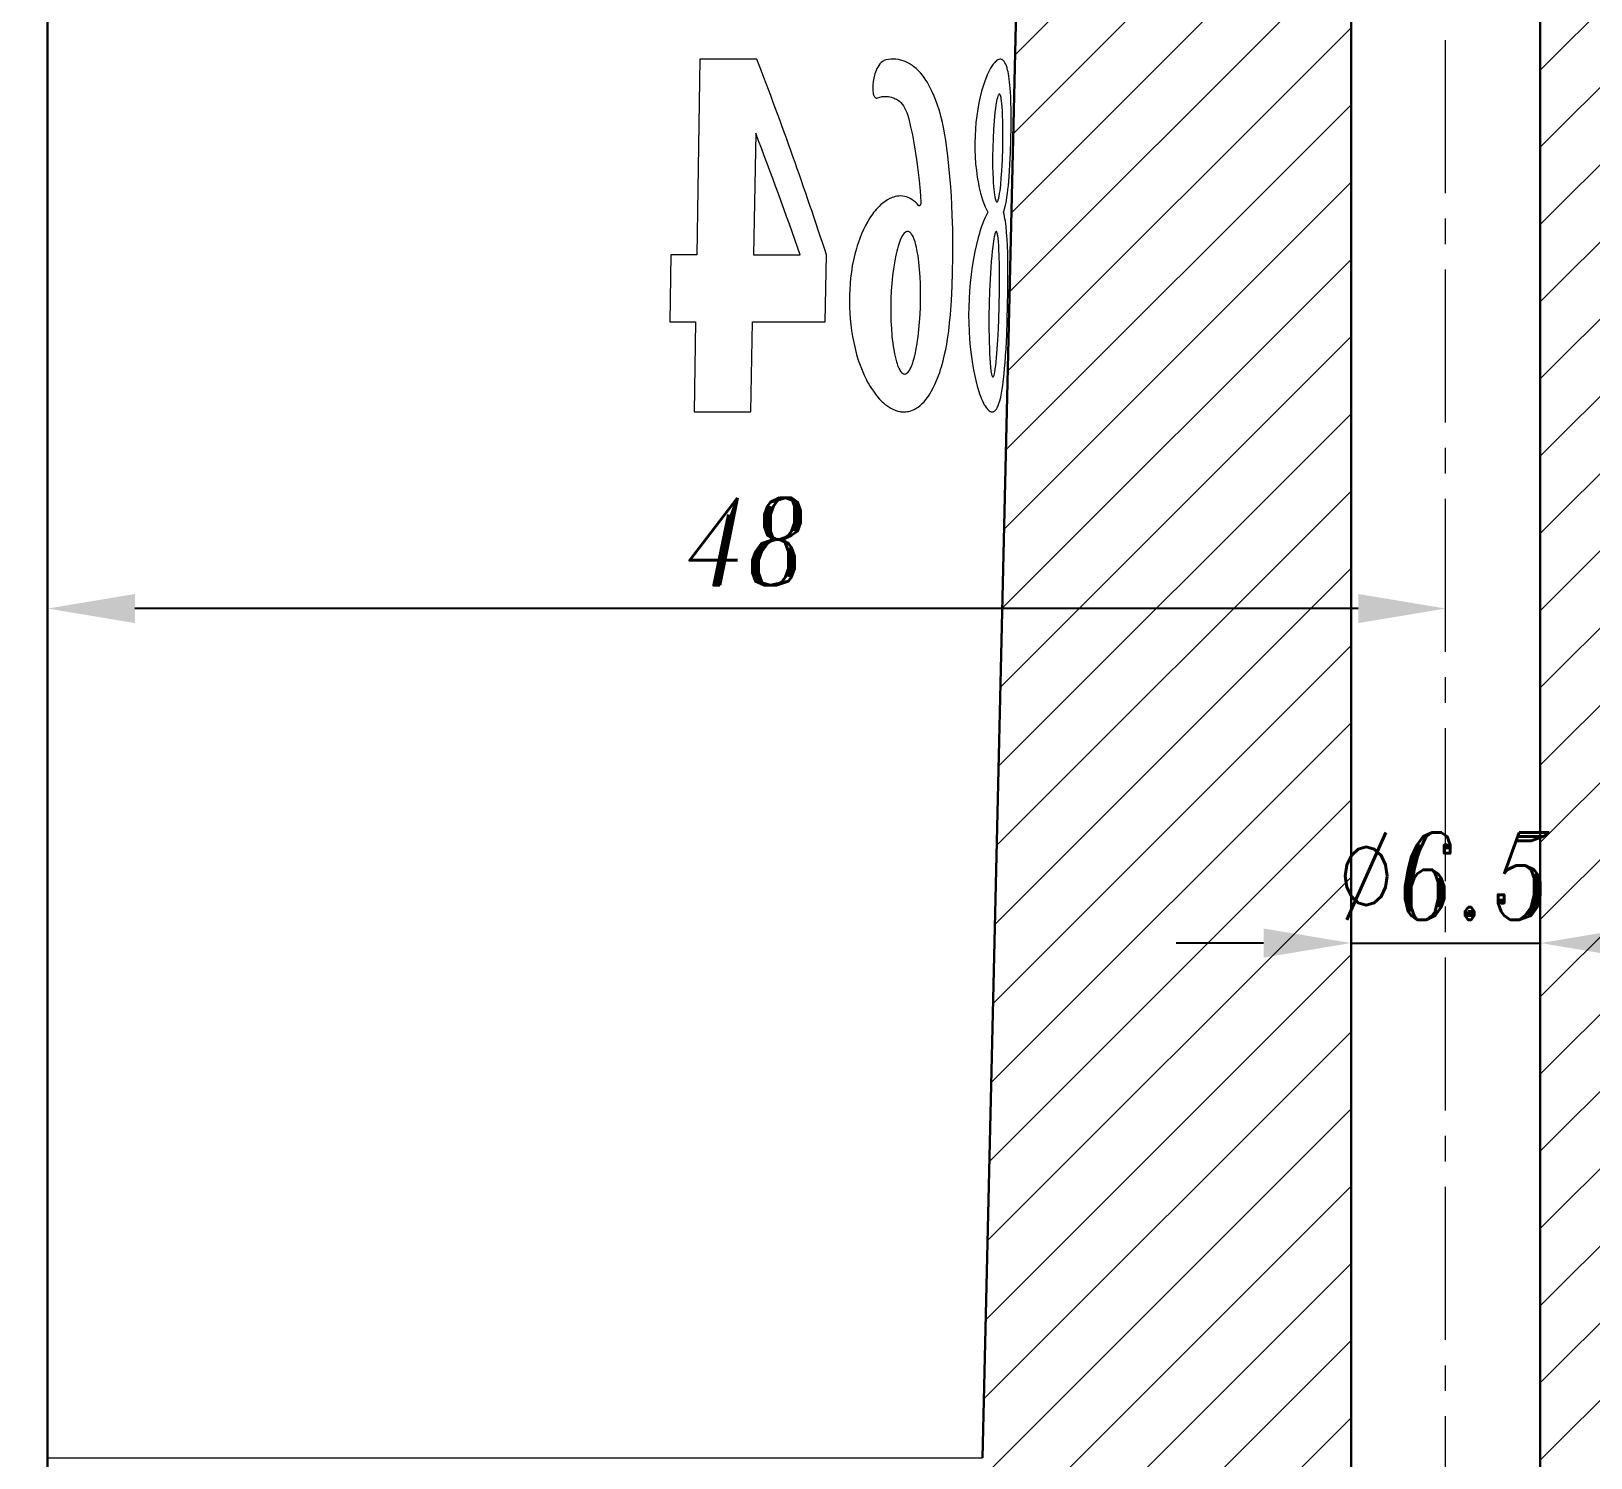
# Model space of a CAD drawing. Extents: x -234 to 858, y -95 to 532.
# Drawn here: x 79.2 to 132.7, y 78 to 127 of the extents above; entities that cross this region are included whole.
import ezdxf

# ---------------------------------------------------------------- set-up
doc = ezdxf.new("R2010")
doc.units = 0
doc.header["$LTSCALE"] = 7
doc.header["$MEASUREMENT"] = 0
doc.linetypes.add('CENTER2', pattern=[1.125, 0.75, -0.125, 0.125, -0.125])
doc.layers.get('0').update_dxf_attribs({"linetype": 'CONTINUOUS', "lineweight": 15})
for name, color, linetype, lineweight in [('1', 1, 'CENTER2', 15), ('3', 3, 'CONTINUOUS', 30), ('8', 250, 'CONTINUOUS', 15)]:
    doc.layers.add(name, color=color, linetype=linetype, lineweight=lineweight)
doc.styles.add('ITALICT', font='ITALICT.shx', dxfattribs={"width": 0.8, "height": 3})
doc.dimstyles.get("Standard").update_dxf_attribs({"dimtxt": 3, "dimasz": 3, "dimexe": 0.5, "dimexo": 0.5, "dimgap": 0.8, "dimtad": 1, "dimdsep": 46, "dimtxsty": 'ITALICT', "dimcen": 0.09, "dimazin": 2, "dimtfac": 1, "dimtmove": 0, "dimatfit": 3, "dimfxl": 1, "dimtolj": 1, "dimtzin": 0, "dimarcsym": 0})

# ---------------------------------------------------------------- blocks, each defined once
blk = doc.blocks.new('*D26')
at = {"color": 0, "lineweight": -2, "transparency": 16777216}
for p, q in [((121.476, 95.699), (118.476, 95.699)), ((124.476, 95.699), (130.976, 95.699)), ((133.976, 95.699), (136.976, 95.699))]:
    blk.add_line(p, q, dxfattribs=at)
at = {"color": 0, "transparency": 16777216}
for points in [[(121.476, 96.199), (121.476, 95.199), (124.476, 95.699)], [(133.976, 96.199), (133.976, 95.199), (130.976, 95.699)]]:
    blk.add_solid(points, dxfattribs=at)
at = {"color": 0, "transparency": 16777216, "insert": (127.726, 97.999), "char_height": 3, "attachment_point": 5, "style": 'ITALICT'}
blk.add_mtext('\\A1;%%c6.5', dxfattribs=at)
blk = doc.blocks.new('*D27')
at = {"color": 0, "lineweight": -2, "transparency": 16777216}
for p, q in [((79.226, 291.825), (50.638, 291.825)), ((51.138, 288.825), (51.138, 52.525)), ((79.226, 49.525), (50.638, 49.525))]:
    blk.add_line(p, q, dxfattribs=at)
at = {"color": 0, "transparency": 16777216}
for points in [[(50.638, 288.825), (51.638, 288.825), (51.138, 291.825)], [(50.638, 52.525), (51.638, 52.525), (51.138, 49.525)]]:
    blk.add_solid(points, dxfattribs=at)
at = {"color": 0, "transparency": 16777216, "insert": (48.838, 170.675), "char_height": 3, "attachment_point": 5, "rotation": 90, "style": 'ITALICT'}
blk.add_mtext('\\A1;242.3{}{\\H0.71x;\\C3;%%p0.05}', dxfattribs=at)
blk = doc.blocks.new('*D41')
at = {"color": 0, "lineweight": -2, "transparency": 16777216}
for p, q in [((79.226, 291.825), (41.031, 291.825)), ((41.531, 288.825), (41.531, 22.075)), ((79.226, 19.075), (41.031, 19.075))]:
    blk.add_line(p, q, dxfattribs=at)
at = {"color": 0, "transparency": 16777216}
for points in [[(41.031, 288.825), (42.031, 288.825), (41.531, 291.825)], [(41.031, 22.075), (42.031, 22.075), (41.531, 19.075)]]:
    blk.add_solid(points, dxfattribs=at)
at = {"color": 0, "transparency": 16777216, "insert": (38.246, 155.45), "char_height": 3, "attachment_point": 5, "rotation": 90, "style": 'ITALICT'}
blk.add_mtext('\\A1;272.75{}{\\H0.71x;\\C3;\\S+0.08^ -0.07;}', dxfattribs=at)
blk = doc.blocks.new('*D49')
at = {"color": 0, "lineweight": -2, "transparency": 16777216}
blk.add_line((124.726, 107.184), (82.726, 107.184), dxfattribs=at)
at = {"color": 0, "transparency": 16777216}
for points in [[(82.726, 107.684), (82.726, 106.684), (79.726, 107.184)], [(124.726, 107.684), (124.726, 106.684), (127.726, 107.184)]]:
    blk.add_solid(points, dxfattribs=at)
at = {"color": 0, "transparency": 16777216, "insert": (103.726, 109.484), "char_height": 3, "attachment_point": 5, "style": 'ITALICT'}
blk.add_mtext('\\A1;48', dxfattribs=at)
blk = doc.blocks.new('*D95')
at = {"color": 0, "linetype": 'ByBlock', "lineweight": -2, "transparency": 16777216}
blk.add_arc((127.726, 191.507), 83.174, 92.0667, 98.9333, dxfattribs=at)
at = {"color": 0, "transparency": 16777216}
for points in [[(124.717, 275.127), (124.735, 274.127), (127.726, 274.681)], [(114.897, 273.179), (114.724, 274.164), (111.855, 273.153)]]:
    blk.add_solid(points, dxfattribs=at)
at = {"color": 0, "transparency": 16777216, "insert": (119.534, 276.587), "char_height": 3, "attachment_point": 5, "rotation": 5.5, "style": 'ITALICT'}
blk.add_mtext('\\A1;11°', dxfattribs=at)

msp = doc.modelspace()

# ---------------------------------------------------------------- hatches: boundary and pattern name
at = {"layer": '8'}
h = msp.add_hatch(dxfattribs=at)
h.set_pattern_fill('ANSI31', color=256, scale=15)
h.paths.add_polyline_path([(144.7259, 133.1253), (135.8759, 133.1253), (135.8759, 133.8753), (134.8759, 133.8753), (132.9995, 137.1253), (134.8759, 140.3753), (135.8759, 140.3753), (135.8759, 141.1253), (144.7259, 141.1253), (144.7259, 217.3074), (144.6759, 291.8253), (131.7259, 291.8253), (131.7259, 283.8253), (130.9759, 283.8253), (130.9759, 27.0753), (131.7259, 27.0753), (131.7259, 19.0753), (144.7259, 19.0753)])
h.paths.add_polyline_path([(149.8759, 133.1253), (144.7259, 133.1253), (144.7259, 19.0753), (146.8759, 19.0753, 0.4142136), (149.8759, 22.0753)])
h.paths.add_polyline_path([(155.7259, 197.0753), (144.7259, 208.0753), (144.7259, 141.1253), (149.8759, 141.1253), (149.8759, 146.7253), (155.7259, 146.7253)])
h.paths.add_polyline_path([(149.8759, 141.1253), (144.7259, 141.1253), (144.7259, 140.3753), (149.8759, 140.3753)])
h.paths.add_polyline_path([(144.7259, 141.1253), (135.8759, 141.1253), (135.8759, 140.3753), (144.7259, 140.3753)], flags=17)
h.paths.add_polyline_path([(144.7259, 133.8753), (135.8759, 133.8753), (135.8759, 133.1253), (144.7259, 133.1253)], flags=17)
h.paths.add_polyline_path([(149.8759, 133.8753), (144.7259, 133.8753), (144.7259, 133.1253), (149.8759, 133.1253)])
h.paths.add_polyline_path([(123.7259, 27.0753), (124.4759, 27.0753), (124.4759, 31.6199), (117.2629, 28.9945, 0.3152988), (116.2759, 27.585), (116.2759, 21.2755, 0.3152988), (116.9339, 20.3358), (120.3971, 19.0753), (123.7259, 19.0753)])
h.paths.add_polyline_path([(124.4759, 27.0753), (123.7259, 27.0753), (123.7259, 19.0753), (124.4759, 19.0753)])
h.paths.add_polyline_path([(131.7259, 27.0753), (130.9759, 27.0753), (130.9759, 19.0753), (131.7259, 19.0753)], flags=17)
h.paths.add_polyline_path([(131.7259, 291.8253), (130.9759, 291.8253), (130.9759, 283.8253), (131.7259, 283.8253)], flags=17)
h.paths.add_polyline_path([(131.2216, 169.8987), (141.6359, 169.8987), (141.6359, 174.3987), (131.2216, 174.3987)], flags=24)
h.paths.add_polyline_path([(140.2973, 124.9348), (145.4545, 124.9348), (145.4545, 129.4348), (140.2973, 129.4348)], flags=9)
h.paths.add_polyline_path([(140.7779, 117.8824), (146.0493, 117.8824), (146.0493, 122.3824), (140.7779, 122.3824)], flags=9)
h.paths.add_polyline_path([(123.033, 95.7492), (132.4187, 95.7492), (132.4187, 100.2492), (123.033, 100.2492)], flags=9)
h.paths.add_polyline_path([(134.7748, 30.6894), (136.0474, 23.4721), (140.479, 24.2536), (139.2065, 31.4708)], flags=24)
h = msp.add_hatch(dxfattribs=at)
h.set_pattern_fill('ANSI31', color=256, scale=15)
h.paths.add_polyline_path([(124.4759, 191.1936), (123.7914, 194.7149), (113.9768, 192.4788, -0.0370849), (114.2259, 189.1253), (114.2259, 181.5674), (111.8259, 78.0253, 0.0761736), (112.2152, 75.0211), (113.4418, 70.7703, -0.0703488), (114.2259, 65.2253), (114.2259, 59.4253, -0.0721145), (113.1994, 52.3453, -0.466582), (114.774, 48.0253), (120.9227, 44.4753), (124.4759, 44.4753)])
h.paths.add_polyline_path([(123.033, 95.7492), (132.4187, 95.7492), (132.4187, 100.2492), (123.033, 100.2492)], flags=9)

# ---------------------------------------------------------------- linework, layer by layer
at = {"layer": '1'}
msp.add_line((127.7259, 19.0753), (127.7259, 291.8253), dxfattribs=at)
at = {"layer": '3'}
for p, q in [((79.7259, 291.8253), (79.7259, 19.0753)), ((130.9759, 19.0753), (130.9759, 291.8253)), ((124.4759, 44.4753), (124.4759, 191.1936)), ((111.8259, 78.0253), (114.2245, 181.5094))]:
    msp.add_line(p, q, dxfattribs=at)
at = {"layer": '8', "ltscale": 0.16784}
msp.add_line((102.1155, 126.0459), (102.0106, 119.3331), dxfattribs=at)
at = {"layer": '8', "ltscale": 0.049119}
msp.add_line((104.0802, 126.0459), (102.1155, 126.0459), dxfattribs=at)
at = {"layer": '8', "ltscale": 0.104349}
msp.add_line((104.037, 123.5065), (103.9661, 119.3331), dxfattribs=at)
at = {"layer": '8', "ltscale": 0.057491}
msp.add_line((101.1243, 119.3331), (101.0898, 117.0337), dxfattribs=at)
at = {"layer": '8', "ltscale": 0.022157}
msp.add_line((102.0106, 119.3331), (101.1243, 119.3331), dxfattribs=at)
at = {"layer": '8', "ltscale": 0.039902}
msp.add_line((103.9661, 119.3331), (105.5622, 119.3331), dxfattribs=at)
at = {"layer": '8', "ltscale": 0.057495}
msp.add_line((106.4215, 117.0337), (106.4646, 119.3331), dxfattribs=at)
at = {"layer": '8', "ltscale": 0.022121}
msp.add_line((101.0898, 117.0337), (101.9746, 117.0337), dxfattribs=at)
at = {"layer": '8', "ltscale": 0.077489}
msp.add_line((101.9746, 117.0337), (101.9262, 113.9346), dxfattribs=at)
at = {"layer": '8', "ltscale": 0.07749}
msp.add_line((103.8743, 113.9346), (103.927, 117.0337), dxfattribs=at)
at = {"layer": '8', "ltscale": 0.062363}
msp.add_line((103.927, 117.0337), (106.4215, 117.0337), dxfattribs=at)
at = {"layer": '8', "ltscale": 0.048703}
msp.add_line((101.9262, 113.9346), (103.8743, 113.9346), dxfattribs=at)
at = {"layer": '8'}
msp.add_line((79.7259, 78.0253), (111.8259, 78.0253), dxfattribs=at)
for points in [[(108.5045, 126.0204), (108.4699, 126.0106), (108.4355, 125.9957), (108.4124, 125.9827), (108.3897, 125.9675), (108.3457, 125.9308), (108.3039, 125.8862), (108.2647, 125.8346), (108.2285, 125.7769), (108.1987, 125.7204), (108.1716, 125.6601), (108.1472, 125.5964), (108.1308, 125.5468), (108.1161, 125.4957), (108.0915, 125.39), (108.0737, 125.2808), (108.0628, 125.1695), (108.0587, 125.0573), (108.0615, 124.9454)], [(110.5914, 123.07), (110.5637, 123.263), (110.5325, 123.4531), (110.4978, 123.6399), (110.4495, 123.8671), (110.3953, 124.0879), (110.366, 124.1957), (110.3352, 124.3016), (110.2827, 124.4669), (110.2262, 124.6266), (110.1656, 124.7802), (110.101, 124.9274), (110.0322, 125.0675), (109.9594, 125.2001), (109.9214, 125.2635), (109.8823, 125.3248), (109.8219, 125.4127), (109.7592, 125.4956), (109.6942, 125.5733), (109.627, 125.6458), (109.546, 125.7231), (109.5036, 125.7596), (109.4605, 125.794), (109.4184, 125.8251), (109.3756, 125.8542), (109.309, 125.895), (109.241, 125.931), (109.1718, 125.9622), (109.1013, 125.9885), (109.0194, 126.0126), (108.936, 126.0301), (108.8516, 126.0412), (108.766, 126.0458), (108.6795, 126.0438), (108.5923, 126.0353), (108.5045, 126.0204)], [(112.5468, 120.7903), (112.5652, 120.8453), (112.5826, 120.9048), (112.6151, 121.0367), (112.6444, 121.1848), (112.6642, 121.3056), (112.6825, 121.4342), (112.6991, 121.5705), (112.7143, 121.7134), (112.7405, 122.0163), (112.7542, 122.2144), (112.7661, 122.419), (112.7852, 122.8432), (112.7983, 123.2784), (112.8053, 123.7127), (112.8058, 124.1352), (112.8032, 124.3438), (112.7984, 124.5459), (112.7914, 124.7372), (112.7819, 124.9199), (112.7648, 125.1493), (112.7537, 125.2609), (112.7411, 125.3664), (112.728, 125.4575), (112.7135, 125.543), (112.7005, 125.609), (112.6864, 125.6707), (112.6661, 125.7464), (112.6439, 125.814), (112.6198, 125.8734), (112.5938, 125.9243), (112.566, 125.9665), (112.5363, 125.9998), (112.5082, 126.0222), (112.4787, 126.0372), (112.4479, 126.0448), (112.4159, 126.0451), (112.3827, 126.0379), (112.3525, 126.0254), (112.3217, 126.0072), (112.2901, 125.9833), (112.2661, 125.9617), (112.2419, 125.937), (112.1928, 125.8782), (112.1431, 125.8075), (112.1016, 125.7397), (112.0602, 125.6642), (112.0191, 125.5811), (111.9887, 125.514), (111.9586, 125.4431), (111.9001, 125.2901), (111.8444, 125.1232), (111.7921, 124.9437), (111.7427, 124.7482), (111.6982, 124.5422), (111.6592, 124.3275), (111.6262, 124.1054), (111.5996, 123.8776), (111.5798, 123.6455), (111.5669, 123.4108), (111.5612, 123.1751), (111.5626, 122.94), (111.5717, 122.6959), (111.5885, 122.4562), (111.6127, 122.2227), (111.6438, 121.9973), (111.6813, 121.7818), (111.7023, 121.6783), (111.7247, 121.5779), (111.7565, 121.4493), (111.7903, 121.3272), (111.826, 121.2119), (111.868, 121.091), (111.9117, 120.9801), (111.9567, 120.8797), (112.0026, 120.7903)], [(108.0615, 124.9454), (108.0657, 124.9026), (108.0737, 124.8609), (108.0853, 124.8219), (108.0941, 124.7998), (108.1041, 124.7795), (108.1195, 124.7556), (108.137, 124.736), (108.1563, 124.7214), (108.1787, 124.7119), (108.2017, 124.7096), (108.2242, 124.7147)], [(108.2242, 124.7147), (108.3019, 124.7411), (108.3408, 124.7512), (108.3797, 124.7593), (108.4314, 124.7667), (108.483, 124.7703), (108.5343, 124.7701), (108.5916, 124.7654), (108.6482, 124.7558), (108.7042, 124.7415), (108.7593, 124.7224), (108.795, 124.7074), (108.8303, 124.6903), (108.8661, 124.6707), (108.9013, 124.649), (108.9693, 124.6003)], [(112.4036, 124.8462), (112.3963, 124.8446), (112.3889, 124.8397), (112.3799, 124.8296), (112.3709, 124.8149), (112.3618, 124.7958), (112.3527, 124.7726), (112.3349, 124.7146), (112.3218, 124.6621), (112.3092, 124.6029), (112.2854, 124.468), (112.2684, 124.3507), (112.2527, 124.225), (112.2374, 124.0822), (112.2237, 123.9333), (112.2017, 123.6338), (112.1856, 123.3235), (112.1753, 123.0077), (112.171, 122.7018), (112.1723, 122.3984), (112.1796, 122.103), (112.1861, 121.9498), (112.1946, 121.803), (112.2033, 121.6839), (112.2135, 121.5719), (112.2243, 121.4759), (112.2364, 121.3884), (112.2474, 121.3238), (112.2592, 121.2675), (112.2696, 121.2282), (112.2804, 121.196), (112.2892, 121.1761), (112.2982, 121.1612), (112.3086, 121.1507), (112.3192, 121.1472)], [(112.3192, 121.1472), (112.3264, 121.1488), (112.3336, 121.1537), (112.3405, 121.1614), (112.3474, 121.1721), (112.3577, 121.1934), (112.3677, 121.2208), (112.3838, 121.2788), (112.399, 121.3502), (112.4133, 121.4331), (112.4265, 121.5254), (112.4389, 121.6264), (112.4504, 121.7339), (112.4704, 121.964), (112.487, 122.2083), (112.4974, 122.3981), (112.506, 122.5917), (112.5186, 122.9857), (112.5244, 123.3678), (112.5236, 123.7441), (112.5204, 123.9292), (112.515, 124.1073), (112.5076, 124.2703), (112.4977, 124.4214), (112.489, 124.5213), (112.4787, 124.6118), (112.4698, 124.6726), (112.4601, 124.7259), (112.4508, 124.7653), (112.441, 124.7975), (112.4327, 124.8174), (112.4242, 124.8322), (112.4141, 124.8427), (112.4036, 124.8462)], [(108.9693, 124.6003), (108.994, 124.5795), (109.0181, 124.5567), (109.0643, 124.5051), (109.1075, 124.4461), (109.1476, 124.3804), (109.1845, 124.3087), (109.2059, 124.2611), (109.2259, 124.2116), (109.262, 124.1075), (109.2936, 123.994)], [(109.2936, 123.994), (109.3573, 123.724), (109.4156, 123.4499), (109.4687, 123.1718), (109.5168, 122.8901), (109.5598, 122.6052), (109.5842, 122.4256), (109.6068, 122.245), (109.6462, 121.8811), (109.6784, 121.5141), (109.7034, 121.1444)], [(110.7216, 117.275), (110.7541, 117.7618), (110.7788, 118.2504), (110.7959, 118.7401), (110.8054, 119.2302), (110.8071, 119.7199), (110.8011, 120.2084), (110.7951, 120.4519), (110.7872, 120.6949), (110.7734, 121.0178), (110.756, 121.3392), (110.7349, 121.659), (110.7066, 122.0163), (110.6733, 122.3709), (110.635, 122.7222), (110.5914, 123.07)], [(109.6317, 121.0185), (109.5763, 121.0794), (109.519, 121.1345), (109.4597, 121.1838), (109.3987, 121.2269), (109.3359, 121.2637), (109.2745, 121.2929), (109.2118, 121.3161), (109.148, 121.3331), (109.0832, 121.344), (109.0176, 121.3486), (108.9514, 121.3471), (108.8846, 121.3394), (108.8304, 121.3286), (108.776, 121.3139), (108.7217, 121.2952), (108.6809, 121.2787), (108.6403, 121.26), (108.5595, 121.2163), (108.4794, 121.1644), (108.4004, 121.1047), (108.3382, 121.0514), (108.2769, 120.9936), (108.2168, 120.9312), (108.1735, 120.8829), (108.131, 120.8324), (108.0871, 120.7771), (108.044, 120.7195), (107.9616, 120.5993), (107.883, 120.4713), (107.8083, 120.336), (107.7379, 120.1941), (107.6718, 120.0461), (107.6102, 119.8926), (107.5534, 119.7342), (107.5225, 119.6397), (107.4933, 119.5439), (107.4399, 119.3484), (107.3935, 119.1486), (107.354, 118.9452), (107.3217, 118.7389)], [(109.7034, 121.1444), (109.7036, 121.119), (109.7016, 121.0938), (109.6944, 121.0592), (109.689, 121.0437), (109.6825, 121.0303), (109.6763, 121.0211), (109.6696, 121.014), (109.6623, 121.0092), (109.6548, 121.0071), (109.6428, 121.0094), (109.6317, 121.0185)], [(112.0026, 120.7903), (111.9586, 120.7062), (111.9147, 120.613), (111.8712, 120.5114), (111.8254, 120.3939), (111.7806, 120.2677), (111.737, 120.1334), (111.7052, 120.0277), (111.6744, 119.918), (111.6157, 119.6874), (111.5616, 119.4436), (111.5127, 119.1884), (111.4695, 118.9236), (111.4324, 118.651), (111.4018, 118.3723), (111.3779, 118.089), (111.3614, 117.8122), (111.3515, 117.5338), (111.3483, 117.2554), (111.3517, 116.9783), (111.3617, 116.7038), (111.3781, 116.4334), (111.4009, 116.1685), (111.4298, 115.9107), (111.4644, 115.6615), (111.5026, 115.4329), (111.5453, 115.215), (111.5921, 115.0092), (111.6426, 114.817), (111.6963, 114.6399), (111.7249, 114.5554), (111.754, 114.4754), (111.7821, 114.4041), (111.8106, 114.3372), (111.8613, 114.2311), (111.8869, 114.1837), (111.9125, 114.1401), (111.9467, 114.0882), (111.9808, 114.0436), (112.0147, 114.0064), (112.0507, 113.975), (112.0861, 113.9525), (112.1036, 113.9447), (112.1209, 113.939), (112.1436, 113.935), (112.166, 113.9351), (112.188, 113.9392), (112.2035, 113.9447), (112.2189, 113.9522), (112.2351, 113.9627), (112.2511, 113.9756), (112.2765, 114.0019), (112.301, 114.0345), (112.3247, 114.0733), (112.3418, 114.1064), (112.3584, 114.1428), (112.39, 114.2255), (112.4196, 114.3209), (112.45, 114.4409), (112.4779, 114.5747), (112.5035, 114.7214), (112.5211, 114.8393), (112.5375, 114.9635), (112.567, 115.2288), (112.5848, 115.4227), (112.6009, 115.625), (112.6171, 115.8611), (112.6314, 116.1054), (112.6542, 116.5852), (112.672, 117.0805), (112.6853, 117.5823), (112.694, 118.0823), (112.6977, 118.5723), (112.6972, 118.8505), (112.6945, 119.1214), (112.6891, 119.3822), (112.6808, 119.6322), (112.6692, 119.8697), (112.6537, 120.0923), (112.6341, 120.2977), (112.6227, 120.3933), (112.61, 120.4838), (112.5961, 120.569), (112.581, 120.6487), (112.5646, 120.7225), (112.5468, 120.7903)], [(109.2537, 120.1329), (109.2387, 120.1318), (109.2237, 120.1287), (109.2087, 120.1235), (109.1936, 120.1162), (109.1637, 120.0956), (109.1342, 120.0673), (109.1051, 120.0318), (109.0768, 119.9896), (109.0561, 119.9539), (109.0359, 119.9149), (108.9964, 119.8268), (108.9592, 119.7281), (108.9243, 119.6203), (108.9012, 119.5393), (108.8792, 119.4548), (108.8561, 119.3572), (108.8345, 119.2563), (108.7975, 119.0576), (108.7657, 118.8511), (108.7348, 118.6027), (108.7104, 118.3484), (108.6923, 118.0903), (108.6805, 117.8302), (108.6747, 117.5696), (108.6752, 117.3099), (108.682, 117.0525), (108.6951, 116.7988), (108.715, 116.5487), (108.7278, 116.4242), (108.7425, 116.302), (108.7585, 116.1865), (108.7764, 116.074), (108.8038, 115.927), (108.8347, 115.7879), (108.8695, 115.6587), (108.8895, 115.5946), (108.9106, 115.5343), (108.9304, 115.4841), (108.951, 115.4375), (108.9815, 115.3783), (109.0136, 115.3281), (109.0301, 115.3067), (109.0469, 115.2878), (109.0727, 115.2646), (109.0989, 115.2478), (109.1255, 115.2376), (109.1523, 115.2342)], [(109.1523, 115.2342), (109.1672, 115.2353), (109.1821, 115.2384), (109.197, 115.2436), (109.2117, 115.2509), (109.241, 115.2716), (109.2697, 115.2999), (109.2978, 115.3356), (109.3249, 115.3779), (109.3447, 115.4137), (109.3639, 115.4527), (109.3848, 115.5002), (109.4049, 115.5512), (109.4275, 115.6147), (109.449, 115.682), (109.4863, 115.8161), (109.5201, 115.9601), (109.5506, 116.1121), (109.5778, 116.2704), (109.5962, 116.3926), (109.613, 116.5173), (109.641, 116.7659), (109.6632, 117.0202), (109.6799, 117.2782), (109.6911, 117.5382), (109.6969, 117.7987), (109.6973, 118.0583), (109.6922, 118.3157), (109.6814, 118.5694), (109.6645, 118.8193), (109.6529, 118.9494), (109.6394, 119.0771), (109.6259, 119.1868), (109.6107, 119.2938), (109.5862, 119.4408), (109.5581, 119.5798), (109.5262, 119.709), (109.5075, 119.7734), (109.4877, 119.8341), (109.4693, 119.8838), (109.45, 119.93), (109.421, 119.989), (109.3902, 120.0392), (109.3742, 120.0606), (109.3578, 120.0794), (109.3326, 120.1026), (109.3068, 120.1193), (109.2804, 120.1295), (109.2537, 120.1329)], [(112.296, 120.1329), (112.2885, 120.1305), (112.2809, 120.1235), (112.2716, 120.1091), (112.2622, 120.0883), (112.2529, 120.0614), (112.2435, 120.0289), (112.2251, 119.9483), (112.2116, 119.8761), (112.1986, 119.7954), (112.1742, 119.6139), (112.1566, 119.4567), (112.1403, 119.2895), (112.1237, 119.0946), (112.1088, 118.8925), (112.085, 118.4947), (112.0668, 118.0836), (112.0541, 117.6648), (112.0465, 117.2039), (112.0461, 116.7551), (112.0486, 116.5344), (112.0531, 116.317), (112.0593, 116.1185), (112.0674, 115.9277), (112.0761, 115.7694), (112.0866, 115.621), (112.0998, 115.476), (112.115, 115.3497), (112.1253, 115.2844), (112.1364, 115.2292), (112.1468, 115.1896), (112.1577, 115.1601), (112.1649, 115.1469), (112.1722, 115.1383), (112.177, 115.1353), (112.1819, 115.1342)], [(112.1819, 115.1342), (112.1894, 115.1366), (112.1969, 115.1437), (112.2041, 115.1549), (112.2113, 115.1703), (112.2217, 115.2003), (112.232, 115.2385), (112.2482, 115.317), (112.2636, 115.4123), (112.2787, 115.527), (112.2928, 115.6537), (112.306, 115.7916), (112.3181, 115.9374), (112.3397, 116.2467), (112.3579, 116.5722), (112.3696, 116.8239), (112.3796, 117.0805), (112.3951, 117.603), (112.4036, 118.064), (112.4068, 118.5125), (112.4043, 118.9506), (112.3963, 119.3162), (112.3898, 119.4869), (112.3815, 119.6463), (112.3711, 119.7913), (112.3584, 119.9175), (112.3494, 119.9833), (112.3394, 120.0387), (112.33, 120.0778), (112.3198, 120.107), (112.3129, 120.1201), (112.3058, 120.1287), (112.301, 120.1318), (112.296, 120.1329)], [(107.3217, 118.7389), (107.2972, 118.5415), (107.2781, 118.3426), (107.2645, 118.1427), (107.2564, 117.9424), (107.2538, 117.7385), (107.2569, 117.535), (107.2657, 117.3323), (107.2802, 117.1307), (107.3004, 116.9305), (107.3262, 116.732), (107.3604, 116.5211), (107.4009, 116.3135), (107.4479, 116.1098), (107.5011, 115.9107), (107.5604, 115.7168), (107.6224, 115.5377), (107.6898, 115.3646), (107.7623, 115.1979), (107.8398, 115.0384), (107.8808, 114.9605), (107.9231, 114.8848), (107.9653, 114.8131), (108.0086, 114.7436), (108.0764, 114.6423), (108.1463, 114.5466), (108.2184, 114.4567), (108.2923, 114.373), (108.3789, 114.2852), (108.423, 114.2446), (108.4675, 114.2063), (108.5351, 114.1533), (108.6034, 114.1056), (108.6725, 114.0635), (108.7421, 114.0271), (108.8221, 113.9927), (108.9023, 113.9662), (108.9826, 113.9476), (109.0229, 113.9413), (109.0631, 113.9371), (109.1028, 113.9349), (109.1424, 113.9347), (109.1952, 113.9377), (109.2476, 113.9444), (109.2996, 113.9546), (109.3599, 113.9713), (109.4195, 113.9928), (109.4782, 114.0192), (109.5359, 114.0504), (109.5738, 114.0738), (109.6112, 114.0993), (109.6846, 114.1562), (109.7558, 114.2211), (109.8179, 114.2859), (109.8782, 114.3565), (109.9365, 114.4328), (109.9927, 114.5144), (110.0291, 114.5717), (110.0645, 114.6312), (110.1326, 114.7565), (110.1929, 114.8807), (110.2498, 115.0113), (110.3036, 115.148), (110.3541, 115.2901), (110.386, 115.3876), (110.4165, 115.4873), (110.4732, 115.6925), (110.5245, 115.9047), (110.5616, 116.0789), (110.5952, 116.2564), (110.6256, 116.4369), (110.6461, 116.5739), (110.6648, 116.7122), (110.6968, 116.992), (110.7216, 117.275)]]:
    msp.add_lwpolyline(points, dxfattribs=at)
for centre, radius, start, end in [((-26.0512, 76.0333), 139.4108, 18.094897, 21.022948), ((-29.6364, 72.2871), 143.1503, 19.186729, 20.96523)]:
    msp.add_arc(centre, radius, start, end, dxfattribs=at)

# ---------------------------------------------------------------- dimensions: what is measured, and where the dimension line sits
for base, p2, text, override, picture, middle in [((41.5305, 19.0753), (79.7259, 19.0753), '<>{}{\\H0.71x;\\C3;\\S+0.08^ -0.07;}', {"dimtp": 0.08, "dimtm": 0.07}, '*D41', (38.2455, 155.4503)), ((51.1384, 49.5253), (79.7259, 49.5253), '<>{}{\\H0.71x;\\C3;%%p0.05}', {"dimtp": 0.05, "dimtm": 0.05}, '*D27', (48.8384, 170.6753))]:
    dim = msp.add_linear_dim(base=base, p1=(79.7259, 291.8253), p2=p2, angle=90, text=text, dimstyle='Standard', override=override)
    dim.commit()
    dim.dimension.update_dxf_attribs({"geometry": picture, "text_midpoint": middle})
dim = msp.add_angular_dim_2l(base=(122.4067, 274.5106), line1=((127.7259, 191.5065), (108.2259, 291.8253)), line2=((127.7259, 19.0753), (127.7259, 291.8253)), dimstyle='Standard', override={"dimarcsym": 1})
dim.commit()
dim.dimension.update_dxf_attribs({"geometry": '*D95', "text_midpoint": (119.5335, 276.5873)})
dim = msp.add_linear_dim(base=(79.7259, 107.184), p1=(127.7259, 107.184), p2=(79.7259, 107.184), dimstyle='Standard')
dim.commit()
dim.dimension.update_dxf_attribs({"geometry": '*D49', "text_midpoint": (103.7259, 109.484)})
dim = msp.add_linear_dim(base=(130.9759, 95.6992), p1=(124.4759, 95.6992), p2=(130.9759, 95.6992), text='%%c<>', dimstyle='Standard')
dim.commit()
dim.dimension.update_dxf_attribs({"geometry": '*D26', "text_midpoint": (127.7259, 95.6992), "dimtype": 160})

doc.saveas('drawing.dxf')
